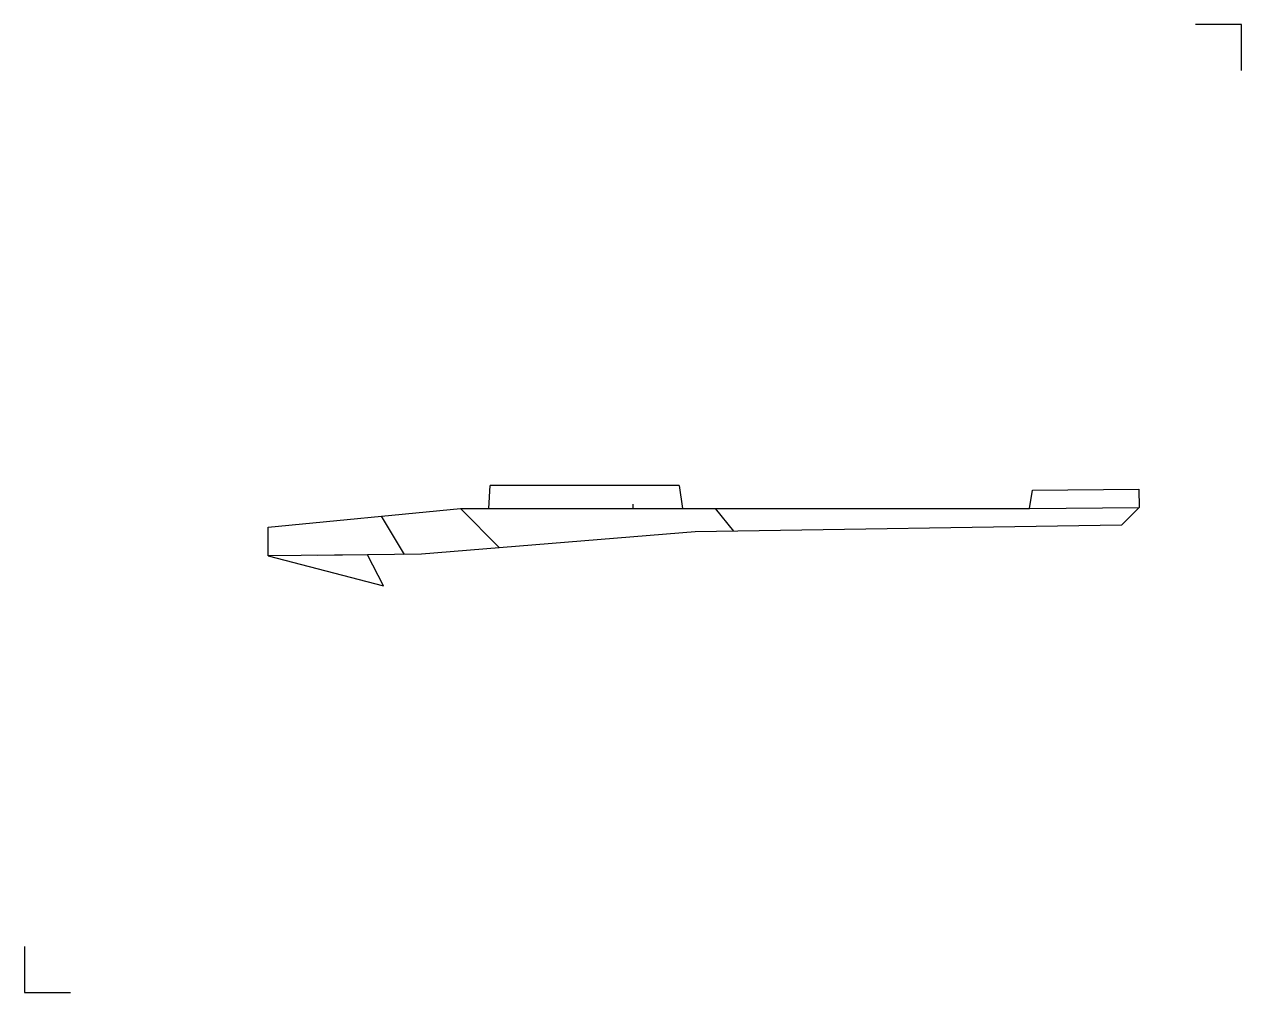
# Model space of a CAD drawing. Header units: millimetres. Extents: x -132 to 132, y -105 to 105.
import ezdxf

# ---------------------------------------------------------------- set-up
doc = ezdxf.new("R2010")
doc.units = ezdxf.units.MM
doc.layers.get('0').update_dxf_attribs({"linetype": 'CONTINUOUS'})

msp = doc.modelspace()

# ---------------------------------------------------------------- linework, layer by layer
for p, q in [((131.99, 105), (121.99, 105)), ((131.99, 95), (131.99, 105)), ((-31.29, 0), (-31.01, 5)), ((9.99, 5), (-31.01, 5)), ((9.99, 5), (10.71, 0)), ((-37.44, 0), (-28.96, -8.53)), ((0, 0), (0, 0.97)), ((0, 0), (0, 0.97)), ((17.81, 0), (21.81, -4.94)), ((85.99, 0), (109.76, 0.21)), ((-54.62, -1.68), (-49.62, -9.98)), ((-79.14, -10.3), (-54.08, -16.75)), ((-57.55, -10.05), (-68.34, -10.17)), ((-54.08, -16.75), (-57.55, -10.05)), ((-131.99, -95), (-131.99, -105)), ((-131.99, -105), (-121.99, -105))]:
    msp.add_line(p, q)
msp.add_lwpolyline([(-37.44, 0), (85.99, 0), (86.61, 4.01), (109.72, 4.21), (109.76, 0.21), (105.94, -3.65), (13.51, -5.06), (-45.89, -9.91), (-57.55, -10.05), (-79.14, -10.3), (-79.14, -4.08)], close=True)

doc.saveas('drawing.dxf')
